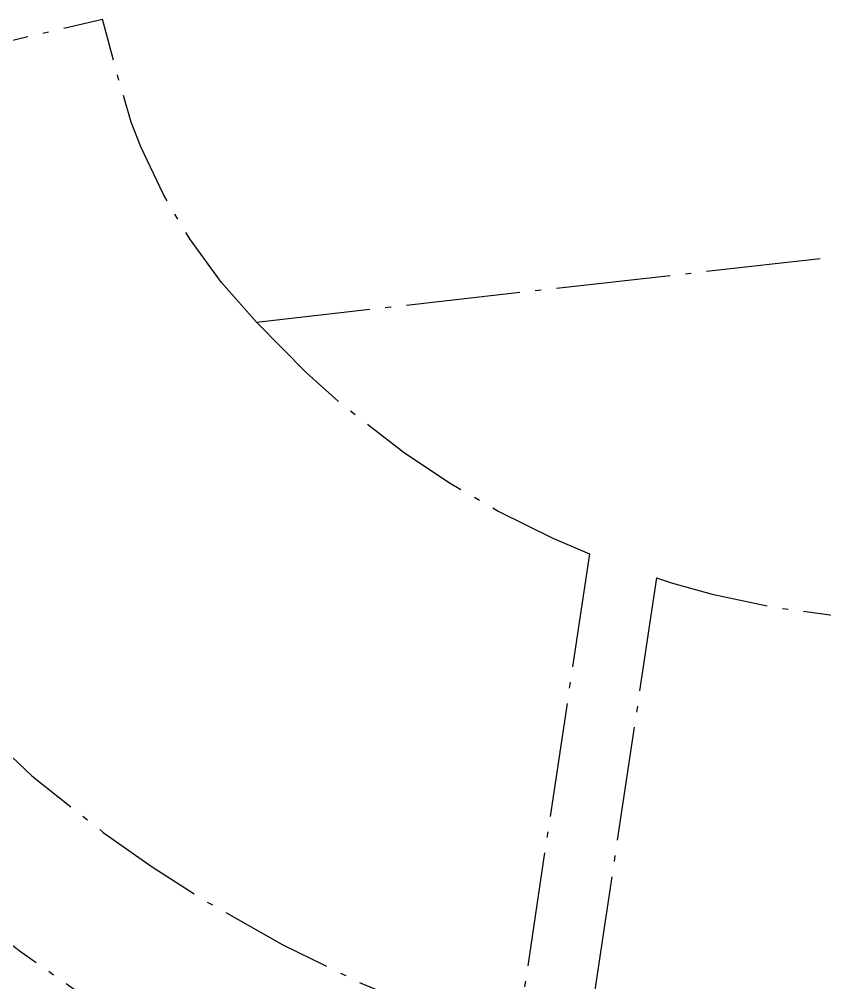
# Model space of a CAD drawing. Header units: metres. Extents: x 119241 to 123031, y 6148179 to 6148679.
# Drawn here: x 119572.9 to 119682.2, y 6148344.6 to 6148475.3 of the extents above; entities that cross this region are included whole.
import ezdxf

# ---------------------------------------------------------------- set-up
doc = ezdxf.new("R2010")
doc.units = ezdxf.units.M
doc.header["$LTSCALE"] = 0.5
doc.linetypes.add('Plangrans2000', pattern=[41, 31, -4.2, 1.6, -4.2])
doc.layers.add('S062användningsgräns', color=6, linetype='Plangrans2000')

msp = doc.modelspace()

# ---------------------------------------------------------------- linework, layer by layer
at = {"layer": 'S062användningsgräns'}
msp.add_line((119519.049, 6148460.134, -11.695), (119584.2, 6148475.275, -11.695), dxfattribs=at)
at = {"layer": 'S062användningsgräns', "flags": 128}
for points, elevation in [([(119605.104, 6148434.197), (119605.104, 6148434.197), (119600.362, 6148439.552), (119596.142, 6148445.332), (119592.481, 6148451.488), (119589.416, 6148457.961), (119588.116, 6148461.299), (119586.409, 6148467.13), (119584.2, 6148475.275)], -11.695), ([(119605.104, 6148434.197), (119661.49, 6148440.548), (119682.844, 6148442.953), (119765.221, 6148451.119), (119787.63, 6148453.415), (119794.938, 6148440.372), (119806.923, 6148418.985), (119822.33, 6148382.649), (119833.668, 6148344.844), (119840.8, 6148306.026), (119843.639, 6148266.661), (119842.455, 6148235.267)], -11.695), ([(119523.477, 6148446.225), (119526.544, 6148439.056), (119530.894, 6148428.862), (119534.172, 6148421.985), (119538.515, 6148413.792), (119544.861, 6148404.285), (119551.31, 6148395.862), (119558.06, 6148388.413), (119574.63, 6148372.613), (119584.323, 6148364.956), (119584.323, 6148364.956), (119590.97, 6148360.264), (119590.97, 6148360.264), (119597.933, 6148355.788), (119608.686, 6148349.676), (119619.421, 6148344.454), (119630.112, 6148340.05), (119641.273, 6148336.237), (119649.783, 6148333.838), (119659.128, 6148331.688), (119671.235, 6148329.629), (119685.472, 6148328.224), (119696.843, 6148327.63), (119709.785, 6148327.147), (119719.63, 6148327.103), (119731.581, 6148327.426), (119744.045, 6148328.202), (119756.713, 6148329.453), (119769.606, 6148331.212), (119783.107, 6148333.599), (119797.335, 6148336.241), (119808.968, 6148338.401), (119814.126, 6148339.358)], -0.695), ([(119605.104, 6148434.197), (119611.889, 6148427.32), (119616.498, 6148423.206), (119625.191, 6148416.463), (119631.421, 6148412.331), (119637.938, 6148408.552), (119645.348, 6148404.863), (119650.303, 6148402.726)], -11.695), ([(119522.451, 6148402.735), (119529.225, 6148392.586), (119536.559, 6148383.007), (119544.34, 6148374.421), (119562.093, 6148357.493), (119572.922, 6148348.937), (119580.353, 6148343.693), (119588.126, 6148338.696), (119599.895, 6148332.007), (119611.747, 6148326.241), (119623.564, 6148321.373), (119635.806, 6148317.191), (119637.423, 6148316.735)], -11.695), ([(119650.303, 6148402.726), (119640.389, 6148336.539)], -0.476), ([(119659.423, 6148399.481), (119649.599, 6148333.89)], -0.476), ([(119659.419, 6148399.482), (119661.587, 6148398.766), (119666.983, 6148397.29), (119675.521, 6148395.474), (119685.415, 6148394.135), (119694.865, 6148393.601), (119706.14, 6148392.999), (119719.362, 6148392.865), (119729.771, 6148393.192), (119739.228, 6148393.821), (119750.723, 6148395.015), (119760.356, 6148396.381), (119776.839, 6148399.658)], -11.695)]:
    msp.add_lwpolyline(points, dxfattribs=dict(at, elevation=elevation))

doc.saveas('drawing.dxf')
